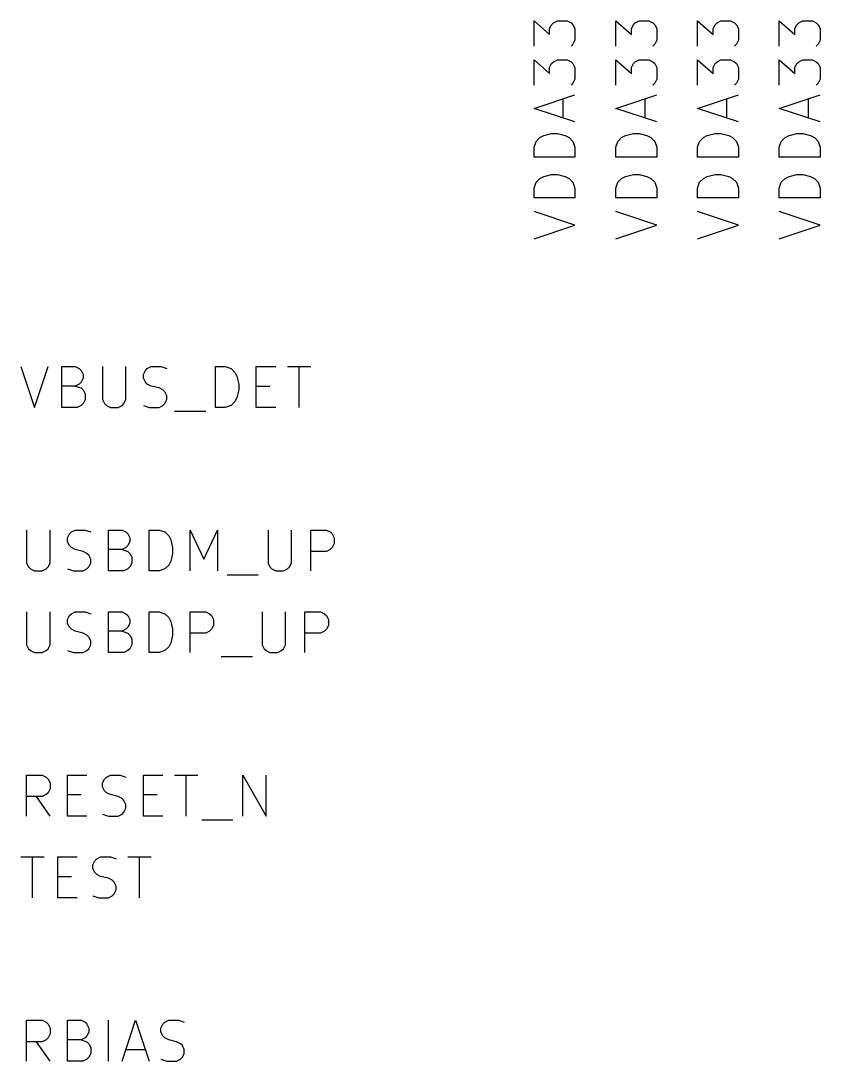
# Model space of a CAD drawing. Extents: x 0.4 to 16.1, y -11.3 to -0.4.
# Drawn here: x 2.895 to 3.873, y -3.193 to -1.92 of the extents above; entities that cross this region are included whole.
import ezdxf

# ---------------------------------------------------------------- set-up
doc = ezdxf.new("R2010")
doc.units = 0
doc.header["$MEASUREMENT"] = 0
doc.layers.add('CYAN2', color=4, linetype='CONTINUOUS')

msp = doc.modelspace()

# ---------------------------------------------------------------- linework, layer by layer
at = {"layer": 'CYAN2', "linetype": 'CONTINUOUS'}
for p, q in [((3.52262, -1.95047), (3.52262, -1.91952)), ((3.52262, -1.91952), (3.54167, -1.93619)), ((3.54405, -1.92428), (3.54643, -1.9219)), ((3.54643, -1.9219), (3.55119, -1.91952)), ((3.55119, -1.91952), (3.56309, -1.91952)), ((3.56309, -1.91952), (3.56785, -1.9219)), ((3.56785, -1.9219), (3.57024, -1.92428)), ((3.62262, -1.95047), (3.62262, -1.91952)), ((3.62262, -1.91952), (3.64167, -1.93619)), ((3.64405, -1.92428), (3.64643, -1.9219)), ((3.64643, -1.9219), (3.65119, -1.91952)), ((3.65119, -1.91952), (3.66309, -1.91952)), ((3.66309, -1.91952), (3.66785, -1.9219)), ((3.66785, -1.9219), (3.67024, -1.92428)), ((3.72262, -1.95047), (3.72262, -1.91952)), ((3.72262, -1.91952), (3.74167, -1.93619)), ((3.74405, -1.92428), (3.74643, -1.9219)), ((3.74643, -1.9219), (3.75119, -1.91952)), ((3.75119, -1.91952), (3.76309, -1.91952)), ((3.76309, -1.91952), (3.76785, -1.9219)), ((3.76785, -1.9219), (3.77024, -1.92428)), ((3.82262, -1.95047), (3.82262, -1.91952)), ((3.82262, -1.91952), (3.84167, -1.93619)), ((3.84405, -1.92428), (3.84643, -1.9219)), ((3.84643, -1.9219), (3.85119, -1.91952)), ((3.85119, -1.91952), (3.86309, -1.91952)), ((3.86309, -1.91952), (3.86785, -1.9219)), ((3.86785, -1.9219), (3.87024, -1.92428)), ((3.54167, -1.92905), (3.54405, -1.92428)), ((3.54167, -1.93619), (3.54167, -1.92905)), ((3.57024, -1.92428), (3.57262, -1.92905)), ((3.57262, -1.92905), (3.57262, -1.94333)), ((3.64167, -1.92905), (3.64405, -1.92428)), ((3.64167, -1.93619), (3.64167, -1.92905)), ((3.67024, -1.92428), (3.67262, -1.92905)), ((3.67262, -1.92905), (3.67262, -1.94333)), ((3.74167, -1.92905), (3.74405, -1.92428)), ((3.74167, -1.93619), (3.74167, -1.92905)), ((3.77024, -1.92428), (3.77262, -1.92905)), ((3.77262, -1.92905), (3.77262, -1.94333)), ((3.84167, -1.92905), (3.84405, -1.92428)), ((3.84167, -1.93619), (3.84167, -1.92905)), ((3.87024, -1.92428), (3.87262, -1.92905)), ((3.87262, -1.92905), (3.87262, -1.94333)), ((3.57262, -1.94333), (3.57024, -1.94809)), ((3.67262, -1.94333), (3.67024, -1.94809)), ((3.77262, -1.94333), (3.77024, -1.94809)), ((3.87262, -1.94333), (3.87024, -1.94809)), ((3.57024, -1.94809), (3.56785, -1.95047)), ((3.67024, -1.94809), (3.66785, -1.95047)), ((3.77024, -1.94809), (3.76785, -1.95047)), ((3.87024, -1.94809), (3.86785, -1.95047)), ((3.52262, -1.99809), (3.52262, -1.96714)), ((3.52262, -1.96714), (3.54167, -1.98381)), ((3.54167, -1.97667), (3.54405, -1.9719)), ((3.54405, -1.9719), (3.54643, -1.96952)), ((3.54643, -1.96952), (3.55119, -1.96714)), ((3.55119, -1.96714), (3.56309, -1.96714)), ((3.56309, -1.96714), (3.56785, -1.96952)), ((3.56785, -1.96952), (3.57024, -1.9719)), ((3.57024, -1.9719), (3.57262, -1.97667)), ((3.62262, -1.99809), (3.62262, -1.96714)), ((3.62262, -1.96714), (3.64167, -1.98381)), ((3.64167, -1.97667), (3.64405, -1.9719)), ((3.64405, -1.9719), (3.64643, -1.96952)), ((3.64643, -1.96952), (3.65119, -1.96714)), ((3.65119, -1.96714), (3.66309, -1.96714)), ((3.66309, -1.96714), (3.66785, -1.96952)), ((3.66785, -1.96952), (3.67024, -1.9719)), ((3.67024, -1.9719), (3.67262, -1.97667)), ((3.72262, -1.99809), (3.72262, -1.96714)), ((3.72262, -1.96714), (3.74167, -1.98381)), ((3.74167, -1.97667), (3.74405, -1.9719)), ((3.74405, -1.9719), (3.74643, -1.96952)), ((3.74643, -1.96952), (3.75119, -1.96714)), ((3.75119, -1.96714), (3.76309, -1.96714)), ((3.76309, -1.96714), (3.76785, -1.96952)), ((3.76785, -1.96952), (3.77024, -1.9719)), ((3.77024, -1.9719), (3.77262, -1.97667)), ((3.82262, -1.99809), (3.82262, -1.96714)), ((3.82262, -1.96714), (3.84167, -1.98381)), ((3.84167, -1.97667), (3.84405, -1.9719)), ((3.84405, -1.9719), (3.84643, -1.96952)), ((3.84643, -1.96952), (3.85119, -1.96714)), ((3.85119, -1.96714), (3.86309, -1.96714)), ((3.86309, -1.96714), (3.86785, -1.96952)), ((3.86785, -1.96952), (3.87024, -1.9719)), ((3.87024, -1.9719), (3.87262, -1.97667)), ((3.54167, -1.98381), (3.54167, -1.97667)), ((3.57262, -1.97667), (3.57262, -1.99095)), ((3.64167, -1.98381), (3.64167, -1.97667)), ((3.67262, -1.97667), (3.67262, -1.99095)), ((3.74167, -1.98381), (3.74167, -1.97667)), ((3.77262, -1.97667), (3.77262, -1.99095)), ((3.84167, -1.98381), (3.84167, -1.97667)), ((3.87262, -1.97667), (3.87262, -1.99095)), ((3.57024, -1.99571), (3.56785, -1.99809)), ((3.57262, -1.99095), (3.57024, -1.99571)), ((3.67024, -1.99571), (3.66785, -1.99809)), ((3.67262, -1.99095), (3.67024, -1.99571)), ((3.77024, -1.99571), (3.76785, -1.99809)), ((3.77262, -1.99095), (3.77024, -1.99571)), ((3.87024, -1.99571), (3.86785, -1.99809)), ((3.87262, -1.99095), (3.87024, -1.99571)), ((3.52262, -2.02667), (3.57262, -2.01)), ((3.62262, -2.02667), (3.67262, -2.01)), ((3.72262, -2.02667), (3.77262, -2.01)), ((3.82262, -2.02667), (3.87262, -2.01)), ((3.55833, -2.03857), (3.55833, -2.01476)), ((3.65833, -2.03857), (3.65833, -2.01476)), ((3.75833, -2.03857), (3.75833, -2.01476)), ((3.85833, -2.03857), (3.85833, -2.01476)), ((3.57262, -2.04333), (3.52262, -2.02667)), ((3.67262, -2.04333), (3.62262, -2.02667)), ((3.77262, -2.04333), (3.72262, -2.02667)), ((3.87262, -2.04333), (3.82262, -2.02667)), ((3.525, -2.06714), (3.52976, -2.06238)), ((3.52976, -2.06238), (3.53452, -2.06)), ((3.53452, -2.06), (3.54405, -2.05762)), ((3.54405, -2.05762), (3.55119, -2.05762)), ((3.55119, -2.05762), (3.56071, -2.06)), ((3.56071, -2.06), (3.56547, -2.06238)), ((3.56547, -2.06238), (3.57024, -2.06714)), ((3.625, -2.06714), (3.62976, -2.06238)), ((3.62976, -2.06238), (3.63452, -2.06)), ((3.63452, -2.06), (3.64405, -2.05762)), ((3.64405, -2.05762), (3.65119, -2.05762)), ((3.65119, -2.05762), (3.66071, -2.06)), ((3.66071, -2.06), (3.66547, -2.06238)), ((3.66547, -2.06238), (3.67024, -2.06714)), ((3.725, -2.06714), (3.72976, -2.06238)), ((3.72976, -2.06238), (3.73452, -2.06)), ((3.73452, -2.06), (3.74405, -2.05762)), ((3.74405, -2.05762), (3.75119, -2.05762)), ((3.75119, -2.05762), (3.76071, -2.06)), ((3.76071, -2.06), (3.76547, -2.06238)), ((3.76547, -2.06238), (3.77024, -2.06714)), ((3.825, -2.06714), (3.82976, -2.06238)), ((3.82976, -2.06238), (3.83452, -2.06)), ((3.83452, -2.06), (3.84405, -2.05762)), ((3.84405, -2.05762), (3.85119, -2.05762)), ((3.85119, -2.05762), (3.86071, -2.06)), ((3.86071, -2.06), (3.86547, -2.06238)), ((3.86547, -2.06238), (3.87024, -2.06714)), ((3.52262, -2.07428), (3.525, -2.06714)), ((3.52262, -2.08619), (3.52262, -2.07428)), ((3.57024, -2.06714), (3.57262, -2.07428)), ((3.57262, -2.07428), (3.57262, -2.08619)), ((3.62262, -2.07428), (3.625, -2.06714)), ((3.62262, -2.08619), (3.62262, -2.07428)), ((3.67024, -2.06714), (3.67262, -2.07428)), ((3.67262, -2.07428), (3.67262, -2.08619)), ((3.72262, -2.07428), (3.725, -2.06714)), ((3.72262, -2.08619), (3.72262, -2.07428)), ((3.77024, -2.06714), (3.77262, -2.07428)), ((3.77262, -2.07428), (3.77262, -2.08619)), ((3.82262, -2.07428), (3.825, -2.06714)), ((3.82262, -2.08619), (3.82262, -2.07428)), ((3.87024, -2.06714), (3.87262, -2.07428)), ((3.87262, -2.07428), (3.87262, -2.08619)), ((3.57262, -2.08619), (3.52262, -2.08619)), ((3.67262, -2.08619), (3.62262, -2.08619)), ((3.77262, -2.08619), (3.72262, -2.08619)), ((3.87262, -2.08619), (3.82262, -2.08619)), ((3.525, -2.11714), (3.52976, -2.11238)), ((3.52976, -2.11238), (3.53452, -2.11)), ((3.53452, -2.11), (3.54405, -2.10762)), ((3.54405, -2.10762), (3.55119, -2.10762)), ((3.55119, -2.10762), (3.56071, -2.11)), ((3.56071, -2.11), (3.56547, -2.11238)), ((3.56547, -2.11238), (3.57024, -2.11714)), ((3.625, -2.11714), (3.62976, -2.11238)), ((3.62976, -2.11238), (3.63452, -2.11)), ((3.63452, -2.11), (3.64405, -2.10762)), ((3.64405, -2.10762), (3.65119, -2.10762)), ((3.65119, -2.10762), (3.66071, -2.11)), ((3.66071, -2.11), (3.66547, -2.11238)), ((3.66547, -2.11238), (3.67024, -2.11714)), ((3.725, -2.11714), (3.72976, -2.11238)), ((3.72976, -2.11238), (3.73452, -2.11)), ((3.73452, -2.11), (3.74405, -2.10762)), ((3.74405, -2.10762), (3.75119, -2.10762)), ((3.75119, -2.10762), (3.76071, -2.11)), ((3.76071, -2.11), (3.76547, -2.11238)), ((3.76547, -2.11238), (3.77024, -2.11714)), ((3.825, -2.11714), (3.82976, -2.11238)), ((3.82976, -2.11238), (3.83452, -2.11)), ((3.83452, -2.11), (3.84405, -2.10762)), ((3.84405, -2.10762), (3.85119, -2.10762)), ((3.85119, -2.10762), (3.86071, -2.11)), ((3.86071, -2.11), (3.86547, -2.11238)), ((3.86547, -2.11238), (3.87024, -2.11714)), ((3.52262, -2.12428), (3.525, -2.11714)), ((3.52262, -2.13619), (3.52262, -2.12428)), ((3.57024, -2.11714), (3.57262, -2.12428)), ((3.57262, -2.12428), (3.57262, -2.13619)), ((3.62262, -2.12428), (3.625, -2.11714)), ((3.62262, -2.13619), (3.62262, -2.12428)), ((3.67024, -2.11714), (3.67262, -2.12428)), ((3.67262, -2.12428), (3.67262, -2.13619)), ((3.72262, -2.12428), (3.725, -2.11714)), ((3.72262, -2.13619), (3.72262, -2.12428)), ((3.77024, -2.11714), (3.77262, -2.12428)), ((3.77262, -2.12428), (3.77262, -2.13619)), ((3.82262, -2.12428), (3.825, -2.11714)), ((3.82262, -2.13619), (3.82262, -2.12428)), ((3.87024, -2.11714), (3.87262, -2.12428)), ((3.87262, -2.12428), (3.87262, -2.13619)), ((3.57262, -2.13619), (3.52262, -2.13619)), ((3.67262, -2.13619), (3.62262, -2.13619)), ((3.77262, -2.13619), (3.72262, -2.13619)), ((3.87262, -2.13619), (3.82262, -2.13619)), ((3.57262, -2.16952), (3.52262, -2.15285)), ((3.67262, -2.16952), (3.62262, -2.15285)), ((3.77262, -2.16952), (3.72262, -2.15285)), ((3.87262, -2.16952), (3.82262, -2.15285)), ((3.52262, -2.18619), (3.57262, -2.16952)), ((3.62262, -2.18619), (3.67262, -2.16952)), ((3.72262, -2.18619), (3.77262, -2.16952)), ((3.82262, -2.18619), (3.87262, -2.16952)), ((2.89476, -2.34262), (2.91143, -2.39262)), ((2.91143, -2.39262), (2.92809, -2.34262)), ((2.94476, -2.39262), (2.94476, -2.34262)), ((2.94476, -2.34262), (2.96143, -2.34262)), ((2.96143, -2.34262), (2.96619, -2.345)), ((2.96619, -2.345), (2.96857, -2.34738)), ((2.96857, -2.34738), (2.97095, -2.35214)), ((2.97095, -2.35214), (2.97095, -2.3569)), ((2.99476, -2.34262), (2.99476, -2.38309)), ((3.02333, -2.38309), (3.02333, -2.34262)), ((3.04476, -2.35214), (3.04714, -2.34738)), ((3.04476, -2.3569), (3.04476, -2.35214)), ((3.04714, -2.34738), (3.04952, -2.345)), ((3.04952, -2.345), (3.05428, -2.34262)), ((3.05428, -2.34262), (3.06619, -2.34262)), ((3.06619, -2.34262), (3.07333, -2.345)), ((3.13285, -2.39262), (3.13285, -2.34262)), ((3.13285, -2.34262), (3.14476, -2.34262)), ((3.14476, -2.34262), (3.1519, -2.345)), ((3.1519, -2.345), (3.15667, -2.34976)), ((3.15667, -2.34976), (3.15905, -2.35452)), ((3.15905, -2.35452), (3.16143, -2.36405)), ((3.18285, -2.39262), (3.18285, -2.34262)), ((3.18285, -2.34262), (3.20667, -2.34262)), ((3.22095, -2.34262), (3.24952, -2.34262)), ((3.23524, -2.39262), (3.23524, -2.34262)), ((2.96143, -2.36643), (2.94476, -2.36643)), ((2.96619, -2.36405), (2.96143, -2.36643)), ((2.96143, -2.36643), (2.96857, -2.36881)), ((2.96857, -2.36167), (2.96619, -2.36405)), ((2.97095, -2.3569), (2.96857, -2.36167)), ((3.04714, -2.36167), (3.04476, -2.3569)), ((3.04952, -2.36405), (3.04714, -2.36167)), ((3.05428, -2.36643), (3.04952, -2.36405)), ((3.06381, -2.36881), (3.05428, -2.36643)), ((3.16143, -2.36405), (3.16143, -2.37119)), ((3.18285, -2.36643), (3.19952, -2.36643)), ((2.96857, -2.36881), (2.97095, -2.37119)), ((2.97095, -2.37119), (2.97333, -2.37595)), ((2.97333, -2.37595), (2.97333, -2.38309)), ((3.06857, -2.37119), (3.06381, -2.36881)), ((3.07095, -2.37357), (3.06857, -2.37119)), ((3.07333, -2.37833), (3.07095, -2.37357)), ((3.07333, -2.38309), (3.07333, -2.37833)), ((3.16143, -2.37119), (3.15905, -2.38071)), ((2.96381, -2.39262), (2.94476, -2.39262)), ((2.96857, -2.39024), (2.96381, -2.39262)), ((2.97095, -2.38785), (2.96857, -2.39024)), ((2.97333, -2.38309), (2.97095, -2.38785)), ((2.99476, -2.38309), (2.99714, -2.38785)), ((2.99714, -2.38785), (2.99952, -2.39024)), ((2.99952, -2.39024), (3.00428, -2.39262)), ((3.00428, -2.39262), (3.01381, -2.39262)), ((3.01381, -2.39262), (3.01857, -2.39024)), ((3.01857, -2.39024), (3.02095, -2.38785)), ((3.02095, -2.38785), (3.02333, -2.38309)), ((3.04476, -2.39024), (3.0519, -2.39262)), ((3.0519, -2.39262), (3.06381, -2.39262)), ((3.06381, -2.39262), (3.06857, -2.39024)), ((3.06857, -2.39024), (3.07095, -2.38785)), ((3.07095, -2.38785), (3.07333, -2.38309)), ((3.14476, -2.39262), (3.13285, -2.39262)), ((3.1519, -2.39024), (3.14476, -2.39262)), ((3.15667, -2.38547), (3.1519, -2.39024)), ((3.15905, -2.38071), (3.15667, -2.38547)), ((3.20667, -2.39262), (3.18285, -2.39262)), ((3.08285, -2.39738), (3.12095, -2.39738)), ((2.9019, -2.54262), (2.9019, -2.58309)), ((2.93047, -2.58309), (2.93047, -2.54262)), ((2.95428, -2.54738), (2.95667, -2.545)), ((2.95667, -2.545), (2.96143, -2.54262)), ((2.96143, -2.54262), (2.97333, -2.54262)), ((2.97333, -2.54262), (2.98047, -2.545)), ((3.0019, -2.59262), (3.0019, -2.54262)), ((3.0019, -2.54262), (3.01857, -2.54262)), ((3.01857, -2.54262), (3.02333, -2.545)), ((3.02333, -2.545), (3.02571, -2.54738)), ((3.0519, -2.59262), (3.0519, -2.54262)), ((3.0519, -2.54262), (3.06381, -2.54262)), ((3.06381, -2.54262), (3.07095, -2.545)), ((3.07095, -2.545), (3.07571, -2.54976)), ((3.1019, -2.59262), (3.1019, -2.54262)), ((3.1019, -2.54262), (3.11857, -2.57833)), ((3.11857, -2.57833), (3.13524, -2.54262)), ((3.13524, -2.54262), (3.13524, -2.59262)), ((3.19714, -2.54262), (3.19714, -2.58309)), ((3.22571, -2.58309), (3.22571, -2.54262)), ((3.24952, -2.59262), (3.24952, -2.54262)), ((3.24952, -2.54262), (3.26857, -2.54262)), ((3.26857, -2.54262), (3.27333, -2.545)), ((3.27333, -2.545), (3.27571, -2.54738)), ((2.9519, -2.55214), (2.95428, -2.54738)), ((2.9519, -2.5569), (2.9519, -2.55214)), ((2.95428, -2.56167), (2.9519, -2.5569)), ((3.02571, -2.54738), (3.02809, -2.55214)), ((3.02809, -2.5569), (3.02571, -2.56167)), ((3.02809, -2.55214), (3.02809, -2.5569)), ((3.07571, -2.54976), (3.07809, -2.55452)), ((3.07809, -2.55452), (3.08047, -2.56405)), ((3.27571, -2.54738), (3.27809, -2.55214)), ((3.27809, -2.55214), (3.27809, -2.55928)), ((2.95667, -2.56405), (2.95428, -2.56167)), ((2.96143, -2.56643), (2.95667, -2.56405)), ((2.97095, -2.56881), (2.96143, -2.56643)), ((2.97571, -2.57119), (2.97095, -2.56881)), ((2.97809, -2.57357), (2.97571, -2.57119)), ((3.01857, -2.56643), (3.0019, -2.56643)), ((3.02333, -2.56405), (3.01857, -2.56643)), ((3.01857, -2.56643), (3.02571, -2.56881)), ((3.02571, -2.56167), (3.02333, -2.56405)), ((3.02571, -2.56881), (3.02809, -2.57119)), ((3.02809, -2.57119), (3.03047, -2.57595)), ((3.08047, -2.57119), (3.07809, -2.58071)), ((3.08047, -2.56405), (3.08047, -2.57119)), ((3.26857, -2.56881), (3.24952, -2.56881)), ((3.27333, -2.56643), (3.26857, -2.56881)), ((3.27571, -2.56405), (3.27333, -2.56643)), ((3.27809, -2.55928), (3.27571, -2.56405)), ((2.9019, -2.58309), (2.90428, -2.58785)), ((2.92809, -2.58785), (2.93047, -2.58309)), ((2.98047, -2.57833), (2.97809, -2.57357)), ((2.97809, -2.58785), (2.98047, -2.58309)), ((2.98047, -2.58309), (2.98047, -2.57833)), ((3.03047, -2.58309), (3.02809, -2.58785)), ((3.03047, -2.57595), (3.03047, -2.58309)), ((3.07809, -2.58071), (3.07571, -2.58547)), ((3.19714, -2.58309), (3.19952, -2.58785)), ((3.22333, -2.58785), (3.22571, -2.58309)), ((2.90428, -2.58785), (2.90667, -2.59024)), ((2.90667, -2.59024), (2.91143, -2.59262)), ((2.91143, -2.59262), (2.92095, -2.59262)), ((2.92095, -2.59262), (2.92571, -2.59024)), ((2.92571, -2.59024), (2.92809, -2.58785)), ((2.9519, -2.59024), (2.95905, -2.59262)), ((2.95905, -2.59262), (2.97095, -2.59262)), ((2.97095, -2.59262), (2.97571, -2.59024)), ((2.97571, -2.59024), (2.97809, -2.58785)), ((3.02095, -2.59262), (3.0019, -2.59262)), ((3.02571, -2.59024), (3.02095, -2.59262)), ((3.02809, -2.58785), (3.02571, -2.59024)), ((3.06381, -2.59262), (3.0519, -2.59262)), ((3.07095, -2.59024), (3.06381, -2.59262)), ((3.07571, -2.58547), (3.07095, -2.59024)), ((3.19952, -2.58785), (3.2019, -2.59024)), ((3.2019, -2.59024), (3.20667, -2.59262)), ((3.20667, -2.59262), (3.21619, -2.59262)), ((3.21619, -2.59262), (3.22095, -2.59024)), ((3.22095, -2.59024), (3.22333, -2.58785)), ((3.14714, -2.59738), (3.18524, -2.59738)), ((2.9019, -2.64262), (2.9019, -2.68309)), ((2.93047, -2.68309), (2.93047, -2.64262)), ((2.9519, -2.65214), (2.95428, -2.64738)), ((2.95428, -2.64738), (2.95667, -2.645)), ((2.95667, -2.645), (2.96143, -2.64262)), ((2.96143, -2.64262), (2.97333, -2.64262)), ((2.97333, -2.64262), (2.98047, -2.645)), ((3.0019, -2.69262), (3.0019, -2.64262)), ((3.0019, -2.64262), (3.01857, -2.64262)), ((3.01857, -2.64262), (3.02333, -2.645)), ((3.02333, -2.645), (3.02571, -2.64738)), ((3.02571, -2.64738), (3.02809, -2.65214)), ((3.0519, -2.69262), (3.0519, -2.64262)), ((3.0519, -2.64262), (3.06381, -2.64262)), ((3.06381, -2.64262), (3.07095, -2.645)), ((3.07095, -2.645), (3.07571, -2.64976)), ((3.1019, -2.69262), (3.1019, -2.64262)), ((3.1019, -2.64262), (3.12095, -2.64262)), ((3.12095, -2.64262), (3.12571, -2.645)), ((3.12571, -2.645), (3.12809, -2.64738)), ((3.12809, -2.64738), (3.13047, -2.65214)), ((3.19, -2.64262), (3.19, -2.68309)), ((3.21857, -2.68309), (3.21857, -2.64262)), ((3.24238, -2.69262), (3.24238, -2.64262)), ((3.24238, -2.64262), (3.26143, -2.64262)), ((3.26143, -2.64262), (3.26619, -2.645)), ((3.26619, -2.645), (3.26857, -2.64738)), ((3.26857, -2.64738), (3.27095, -2.65214)), ((2.9519, -2.6569), (2.9519, -2.65214)), ((2.95428, -2.66167), (2.9519, -2.6569)), ((3.02809, -2.6569), (3.02571, -2.66167)), ((3.02809, -2.65214), (3.02809, -2.6569)), ((3.07571, -2.64976), (3.07809, -2.65452)), ((3.07809, -2.65452), (3.08047, -2.66405)), ((3.13047, -2.65928), (3.12809, -2.66405)), ((3.13047, -2.65214), (3.13047, -2.65928)), ((3.27095, -2.65928), (3.26857, -2.66405)), ((3.27095, -2.65214), (3.27095, -2.65928)), ((2.95667, -2.66405), (2.95428, -2.66167)), ((2.96143, -2.66643), (2.95667, -2.66405)), ((2.97095, -2.66881), (2.96143, -2.66643)), ((2.97571, -2.67119), (2.97095, -2.66881)), ((2.97809, -2.67357), (2.97571, -2.67119)), ((3.01857, -2.66643), (3.0019, -2.66643)), ((3.02333, -2.66405), (3.01857, -2.66643)), ((3.01857, -2.66643), (3.02571, -2.66881)), ((3.02571, -2.66167), (3.02333, -2.66405)), ((3.02571, -2.66881), (3.02809, -2.67119)), ((3.02809, -2.67119), (3.03047, -2.67595)), ((3.08047, -2.67119), (3.07809, -2.68071)), ((3.08047, -2.66405), (3.08047, -2.67119)), ((3.12095, -2.66881), (3.1019, -2.66881)), ((3.12571, -2.66643), (3.12095, -2.66881)), ((3.12809, -2.66405), (3.12571, -2.66643)), ((3.26143, -2.66881), (3.24238, -2.66881)), ((3.26619, -2.66643), (3.26143, -2.66881)), ((3.26857, -2.66405), (3.26619, -2.66643)), ((2.9019, -2.68309), (2.90428, -2.68785)), ((2.92809, -2.68785), (2.93047, -2.68309)), ((2.98047, -2.67833), (2.97809, -2.67357)), ((2.97809, -2.68785), (2.98047, -2.68309)), ((2.98047, -2.68309), (2.98047, -2.67833)), ((3.03047, -2.68309), (3.02809, -2.68785)), ((3.03047, -2.67595), (3.03047, -2.68309)), ((3.07571, -2.68547), (3.07095, -2.69024)), ((3.07809, -2.68071), (3.07571, -2.68547)), ((3.19, -2.68309), (3.19238, -2.68785)), ((3.21619, -2.68785), (3.21857, -2.68309)), ((2.90428, -2.68785), (2.90667, -2.69024)), ((2.90667, -2.69024), (2.91143, -2.69262)), ((2.91143, -2.69262), (2.92095, -2.69262)), ((2.92095, -2.69262), (2.92571, -2.69024)), ((2.92571, -2.69024), (2.92809, -2.68785)), ((2.9519, -2.69024), (2.95905, -2.69262)), ((2.95905, -2.69262), (2.97095, -2.69262)), ((2.97095, -2.69262), (2.97571, -2.69024)), ((2.97571, -2.69024), (2.97809, -2.68785)), ((3.02095, -2.69262), (3.0019, -2.69262)), ((3.02571, -2.69024), (3.02095, -2.69262)), ((3.02809, -2.68785), (3.02571, -2.69024)), ((3.06381, -2.69262), (3.0519, -2.69262)), ((3.07095, -2.69024), (3.06381, -2.69262)), ((3.14, -2.69738), (3.17809, -2.69738)), ((3.19238, -2.68785), (3.19476, -2.69024)), ((3.19476, -2.69024), (3.19952, -2.69262)), ((3.19952, -2.69262), (3.20905, -2.69262)), ((3.20905, -2.69262), (3.21381, -2.69024)), ((3.21381, -2.69024), (3.21619, -2.68785)), ((2.9019, -2.89262), (2.9019, -2.84262)), ((2.9019, -2.84262), (2.92095, -2.84262)), ((2.92095, -2.84262), (2.92571, -2.845)), ((2.92571, -2.845), (2.92809, -2.84738)), ((2.92809, -2.84738), (2.93047, -2.85214)), ((2.9519, -2.89262), (2.9519, -2.84262)), ((2.9519, -2.84262), (2.97571, -2.84262)), ((2.99476, -2.85214), (2.99714, -2.84738)), ((2.99714, -2.84738), (2.99952, -2.845)), ((2.99952, -2.845), (3.00428, -2.84262)), ((3.00428, -2.84262), (3.01619, -2.84262)), ((3.01619, -2.84262), (3.02333, -2.845)), ((3.04476, -2.89262), (3.04476, -2.84262)), ((3.04476, -2.84262), (3.06857, -2.84262)), ((3.08285, -2.84262), (3.11143, -2.84262)), ((3.09714, -2.89262), (3.09714, -2.84262)), ((3.16619, -2.89262), (3.16619, -2.84262)), ((3.16619, -2.84262), (3.19476, -2.89262)), ((3.19476, -2.89262), (3.19476, -2.84262)), ((2.92809, -2.86405), (2.92571, -2.86643)), ((2.93047, -2.85928), (2.92809, -2.86405)), ((2.93047, -2.85214), (2.93047, -2.85928)), ((2.99476, -2.8569), (2.99476, -2.85214)), ((2.99714, -2.86167), (2.99476, -2.8569)), ((2.99952, -2.86405), (2.99714, -2.86167)), ((3.00428, -2.86643), (2.99952, -2.86405)), ((2.92095, -2.86881), (2.9019, -2.86881)), ((2.93047, -2.89262), (2.91381, -2.86881)), ((2.92571, -2.86643), (2.92095, -2.86881)), ((2.9519, -2.86643), (2.96857, -2.86643)), ((3.01381, -2.86881), (3.00428, -2.86643)), ((3.01857, -2.87119), (3.01381, -2.86881)), ((3.02095, -2.87357), (3.01857, -2.87119)), ((3.02333, -2.87833), (3.02095, -2.87357)), ((3.04476, -2.86643), (3.06143, -2.86643)), ((3.01857, -2.89024), (3.02095, -2.88785)), ((3.02095, -2.88785), (3.02333, -2.88309)), ((3.02333, -2.88309), (3.02333, -2.87833)), ((2.97571, -2.89262), (2.9519, -2.89262)), ((2.99476, -2.89024), (3.0019, -2.89262)), ((3.0019, -2.89262), (3.01381, -2.89262)), ((3.01381, -2.89262), (3.01857, -2.89024)), ((3.06857, -2.89262), (3.04476, -2.89262)), ((3.11619, -2.89738), (3.15428, -2.89738)), ((2.89476, -2.94262), (2.92333, -2.94262)), ((2.90905, -2.99262), (2.90905, -2.94262)), ((2.94, -2.99262), (2.94, -2.94262)), ((2.94, -2.94262), (2.96381, -2.94262)), ((2.98285, -2.95214), (2.98524, -2.94738)), ((2.98285, -2.9569), (2.98285, -2.95214)), ((2.98524, -2.94738), (2.98762, -2.945)), ((2.98762, -2.945), (2.99238, -2.94262)), ((2.99238, -2.94262), (3.00428, -2.94262)), ((3.00428, -2.94262), (3.01143, -2.945)), ((3.02571, -2.94262), (3.05428, -2.94262)), ((3.04, -2.99262), (3.04, -2.94262)), ((2.98524, -2.96167), (2.98285, -2.9569)), ((2.98762, -2.96405), (2.98524, -2.96167)), ((2.99238, -2.96643), (2.98762, -2.96405)), ((2.94, -2.96643), (2.95667, -2.96643)), ((3.0019, -2.96881), (2.99238, -2.96643)), ((3.00667, -2.97119), (3.0019, -2.96881)), ((3.00905, -2.97357), (3.00667, -2.97119)), ((3.01143, -2.97833), (3.00905, -2.97357)), ((3.01143, -2.98309), (3.01143, -2.97833)), ((2.98285, -2.99024), (2.99, -2.99262)), ((3.0019, -2.99262), (3.00667, -2.99024)), ((3.00667, -2.99024), (3.00905, -2.98785)), ((3.00905, -2.98785), (3.01143, -2.98309)), ((2.96381, -2.99262), (2.94, -2.99262)), ((2.99, -2.99262), (3.0019, -2.99262)), ((2.9019, -3.19262), (2.9019, -3.14262)), ((2.9019, -3.14262), (2.92095, -3.14262)), ((2.92095, -3.14262), (2.92571, -3.145)), ((2.9519, -3.19262), (2.9519, -3.14262)), ((2.9519, -3.14262), (2.96857, -3.14262)), ((2.96857, -3.14262), (2.97333, -3.145)), ((3.0019, -3.19262), (3.0019, -3.14262)), ((3.01857, -3.19262), (3.03524, -3.14262)), ((3.03524, -3.14262), (3.0519, -3.19262)), ((3.07095, -3.145), (3.07571, -3.14262)), ((3.07571, -3.14262), (3.08762, -3.14262)), ((3.08762, -3.14262), (3.09476, -3.145)), ((2.92571, -3.145), (2.92809, -3.14738)), ((2.92809, -3.14738), (2.93047, -3.15214)), ((2.93047, -3.15214), (2.93047, -3.15928)), ((2.97333, -3.145), (2.97571, -3.14738)), ((2.97571, -3.14738), (2.97809, -3.15214)), ((2.97809, -3.1569), (2.97571, -3.16167)), ((2.97809, -3.15214), (2.97809, -3.1569)), ((3.06619, -3.15214), (3.06857, -3.14738)), ((3.06619, -3.1569), (3.06619, -3.15214)), ((3.06857, -3.16167), (3.06619, -3.1569)), ((3.06857, -3.14738), (3.07095, -3.145)), ((2.92095, -3.16881), (2.9019, -3.16881)), ((2.93047, -3.19262), (2.91381, -3.16881)), ((2.92571, -3.16643), (2.92095, -3.16881)), ((2.92809, -3.16405), (2.92571, -3.16643)), ((2.93047, -3.15928), (2.92809, -3.16405)), ((2.96857, -3.16643), (2.9519, -3.16643)), ((2.97333, -3.16405), (2.96857, -3.16643)), ((2.96857, -3.16643), (2.97571, -3.16881)), ((2.97571, -3.16167), (2.97333, -3.16405)), ((2.97571, -3.16881), (2.97809, -3.17119)), ((3.07095, -3.16405), (3.06857, -3.16167)), ((3.07571, -3.16643), (3.07095, -3.16405)), ((3.08524, -3.16881), (3.07571, -3.16643)), ((3.09, -3.17119), (3.08524, -3.16881)), ((2.97809, -3.17119), (2.98047, -3.17595)), ((2.98047, -3.17595), (2.98047, -3.18309)), ((3.02333, -3.17833), (3.04714, -3.17833)), ((3.09238, -3.17357), (3.09, -3.17119)), ((3.09476, -3.17833), (3.09238, -3.17357)), ((3.09476, -3.18309), (3.09476, -3.17833)), ((2.97095, -3.19262), (2.9519, -3.19262)), ((2.97571, -3.19024), (2.97095, -3.19262)), ((2.97809, -3.18785), (2.97571, -3.19024)), ((2.98047, -3.18309), (2.97809, -3.18785)), ((3.06619, -3.19024), (3.07333, -3.19262)), ((3.07333, -3.19262), (3.08524, -3.19262)), ((3.08524, -3.19262), (3.09, -3.19024)), ((3.09, -3.19024), (3.09238, -3.18785)), ((3.09238, -3.18785), (3.09476, -3.18309))]:
    msp.add_line(p, q, dxfattribs=at)

doc.saveas('drawing.dxf')
